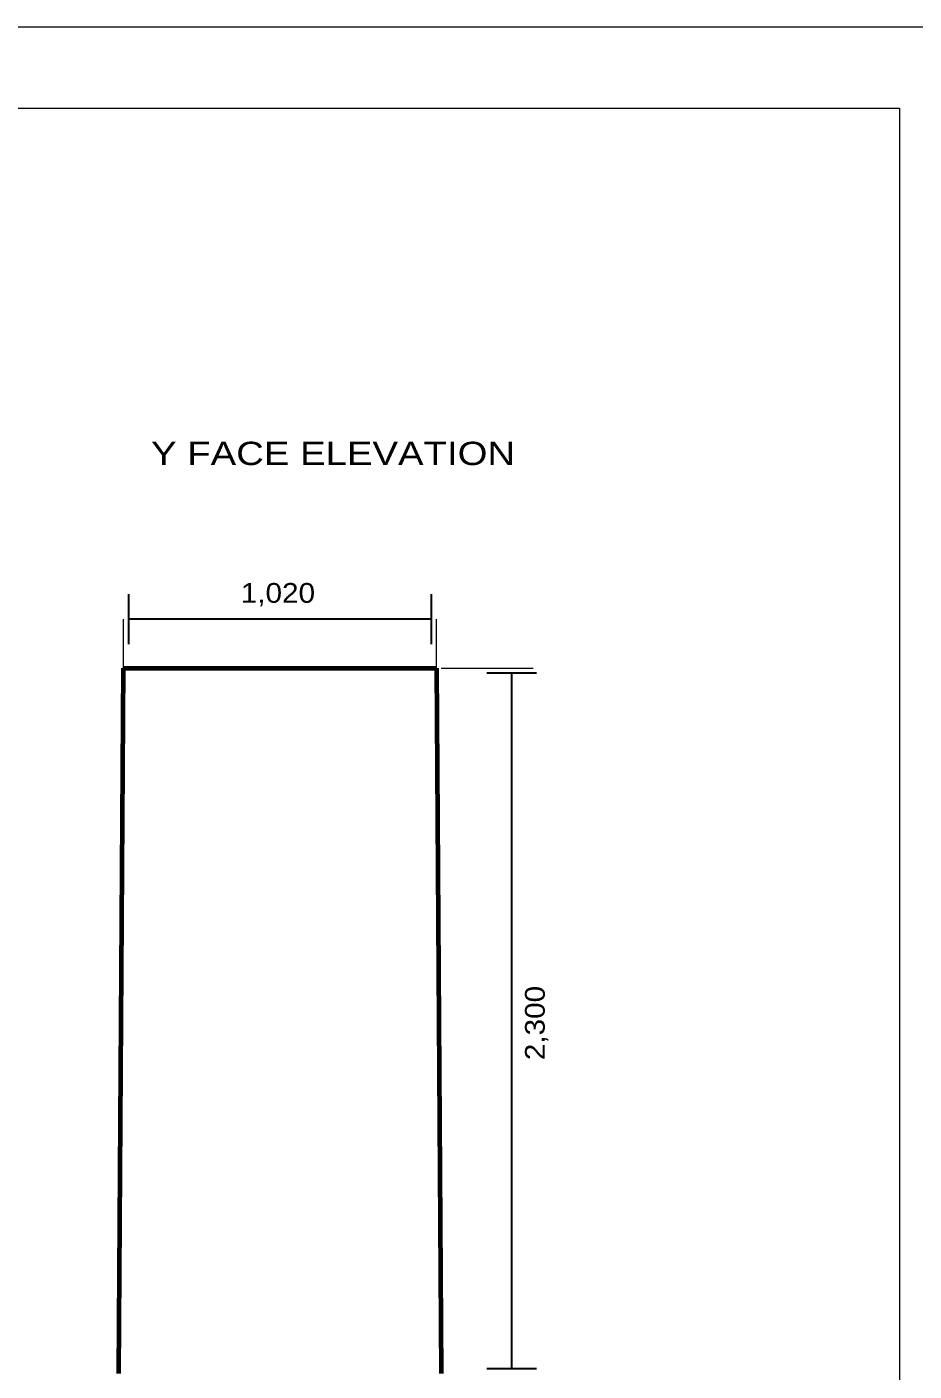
# Model space of a CAD drawing. Header units: millimetres. Extents: x 5 to 415, y 5 to 287.
# Drawn here: x 209.7 to 333, y 100.7 to 287.5 of the extents above; entities that cross this region are included whole.
import ezdxf

# ---------------------------------------------------------------- set-up
doc = ezdxf.new("R2010")
doc.units = ezdxf.units.MM
doc.layers.add('SHEET_GEOMETRY', color=7, linetype='Continuous')
doc.layers.add('SHEET_TEXT', color=7, linetype='Continuous')

msp = doc.modelspace()

# ---------------------------------------------------------------- linework, layer by layer
at = {"layer": 'SHEET_GEOMETRY', "lineweight": 15}
for p, q in [((4.94, 287.48), (414.51, 287.48)), ((15.88, 276.19), (330.91, 276.19)), ((330.91, 276.19), (330.91, 14.43))]:
    msp.add_line(p, q, dxfattribs=at)
at = {"layer": 'SHEET_GEOMETRY', "lineweight": 25}
for p, q in [((223.84, 208.65), (223.84, 208.65)), ((223.84, 208.65), (223.84, 201.73)), ((265.92, 201.73), (265.92, 208.65)), ((226.47, 205.19), (223.84, 205.19)), ((229.1, 205.19), (226.47, 205.19)), ((231.73, 205.19), (229.1, 205.19)), ((234.36, 205.19), (231.73, 205.19)), ((236.99, 205.19), (234.36, 205.19)), ((239.62, 205.19), (236.99, 205.19)), ((242.25, 205.19), (239.62, 205.19)), ((244.88, 205.19), (242.25, 205.19)), ((247.51, 205.19), (244.88, 205.19)), ((250.14, 205.19), (247.51, 205.19)), ((252.77, 205.19), (250.14, 205.19)), ((255.4, 205.19), (252.77, 205.19)), ((258.03, 205.19), (255.4, 205.19)), ((260.66, 205.19), (258.03, 205.19)), ((263.29, 205.19), (260.66, 205.19)), ((265.92, 205.19), (263.29, 205.19)), ((265.92, 201.73), (265.92, 201.73)), ((280.51, 197.68), (273.59, 197.68)), ((277.05, 197.68), (277.05, 191.64)), ((280.51, 197.68), (280.51, 197.68)), ((277.05, 191.64), (277.05, 185.6)), ((277.05, 185.6), (277.05, 179.56)), ((277.05, 179.56), (277.05, 173.53)), ((277.05, 173.53), (277.05, 167.49)), ((277.05, 167.49), (277.05, 161.45)), ((277.05, 161.45), (277.05, 155.41)), ((277.05, 155.41), (277.05, 149.37)), ((277.05, 149.37), (277.05, 143.33)), ((277.05, 143.33), (277.05, 137.3)), ((277.05, 137.3), (277.05, 131.26)), ((277.05, 131.26), (277.05, 125.22)), ((277.05, 125.22), (277.05, 119.18)), ((277.05, 119.18), (277.05, 113.14)), ((277.05, 113.14), (277.05, 107.11)), ((277.05, 107.11), (277.05, 101.07)), ((273.59, 101.07), (273.59, 101.07)), ((273.59, 101.07), (280.51, 101.07))]:
    msp.add_line(p, q, dxfattribs=at)
at = {"layer": 'SHEET_GEOMETRY', "lineweight": 20}
for p, q in [((223.15, 198.37), (223.15, 205.19)), ((266.61, 198.37), (266.61, 205.19)), ((267.25, 198.37), (280.03, 198.37))]:
    msp.add_line(p, q, dxfattribs=at)
at = {"layer": 'SHEET_GEOMETRY', "lineweight": 60}
for p, q in [((222.51, 100.37), (223.15, 198.37)), ((223.15, 198.37), (266.61, 198.37)), ((266.61, 198.37), (267.25, 100.37))]:
    msp.add_line(p, q, dxfattribs=at)

# ---------------------------------------------------------------- texts
at = {"layer": 'SHEET_TEXT'}
for s, height, width, p in [('Y FACE ELEVATION', 3.2399, 1.228229, (226.97, 226.6)), ('1,020', 2.741, 1.125482, (239.43, 207.47))]:
    msp.add_text(s, height=height, dxfattribs=dict(at, width=width)).set_placement(p)
at = {"layer": 'SHEET_TEXT', "width": 1.125484}
msp.add_text('2,300', height=2.741, rotation=90, dxfattribs=at).set_placement((281.65, 143.92))

doc.saveas('drawing.dxf')
